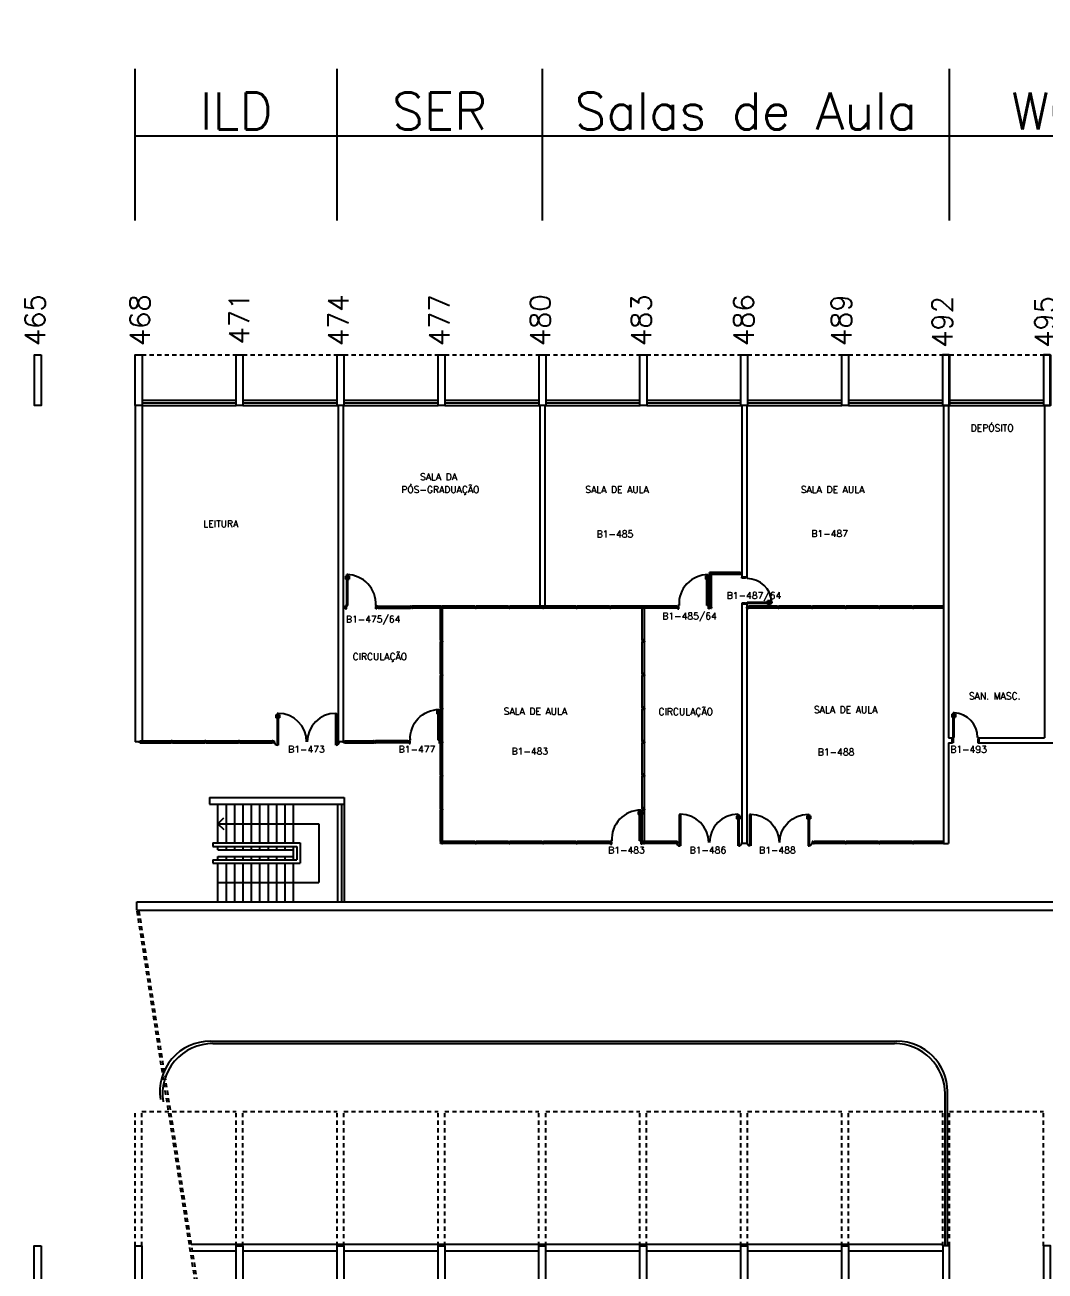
# Model space of a CAD drawing. Header units: millimetres. Extents: x 2308 to 2568, y 1142 to 1238.
# Drawn here: x 2321.15 to 2351.47, y 1201.27 to 1238.32 of the extents above; entities that cross this region are included whole.
import ezdxf

# ---------------------------------------------------------------- set-up
doc = ezdxf.new("R2010")
doc.units = ezdxf.units.MM
doc.linetypes.add('HIDDEN2', pattern=[0.1875, 0.125, -0.0625])
for name, color, linetype in [('1', 1, 'Continuous'), ('ALV', 2, 'Continuous'), ('DIV', 2, 'Continuous'), ('ESC', 1, 'Continuous'), ('ESQ', 1, 'Continuous'), ('ESTR', 3, 'Continuous'), ('NOPILAR1', 2, 'Continuous'), ('PISO', 1, 'Continuous'), ('PORTA', 2, 'Continuous'), ('PROJ', 1, 'HIDDEN2'), ('TEXTO', 2, 'Continuous'), ('TEXTO-ENDEREÇO', 2, 'Continuous'), ('USO1', 2, 'Continuous')]:
    doc.layers.add(name, color=color, linetype=linetype)
doc.styles.add('1', font='romans.shx')
doc.styles.add('NOPILAR', font='simplex.shx', dxfattribs={"height": 0.6})
doc.styles.add('UNB-100', font='simplex.shx', dxfattribs={"height": 0.2})
doc.styles.add('UNB-100-1', font='simplex.shx', dxfattribs={"height": 0.2})
doc.dimstyles.new('1-600', dxfattribs={"dimtxt": 1.1, "dimasz": 2.5, "dimexe": 2, "dimexo": 4, "dimgap": 0.2, "dimtad": 1, "dimdec": 0, "dimzin": 4, "dimdsep": 46, "dimlunit": 6, "dimtxsty": '1', "dimblk1": 'NONE', "dimblk2": 'NONE', "dimsah": 1, "dimcen": 0, "dimclrd": 2, "dimclre": 2, "dimclrt": 2, "dimadec": 0, "dimazin": 0, "dimtfac": 1, "dimtdec": 0, "dimtmove": 2, "dimatfit": 3, "dimldrblk": 'NONE', "dimfxl": 1, "dimtolj": 1, "dimtzin": 0, "dimarcsym": 0})

# ---------------------------------------------------------------- blocks, each defined once
blk = doc.blocks.new('PILAR-SLN')
for points in [[(0.2, 0), (0.2, -1.5), (0, -1.5), (0, 0)], [(0.197, -26.487), (0.197, -27.987), (-0.003, -27.987), (-0.003, -26.487)], [(0.197, -42.97), (0.197, -44.47), (-0.003, -44.47), (-0.003, -42.97)], [(0.197, -72.501), (0.197, -74.001), (-0.003, -74.001), (-0.003, -72.501)]]:
    blk.add_lwpolyline(points, close=True)
blk = doc.blocks.new('DIVMT-SLN')
for p, q in [((-0.03, 0.03), (-0.03, 0.006)), ((-0.008, 0.03), (-0.03, 0.03)), ((-0.0185, 0.006), (-0.03, 0.006)), ((-0.0185, -0.006), (-0.0185, 0.006)), ((-0.008, 0.03), (-0.008, 0.02)), ((-0.008, 0.02), (0.008, 0.02)), ((-0.0051, 0), (0.0051, 0)), ((0.0051, 0), (-0.0051, 0)), ((-0.0051, 0), (0.0051, 0)), ((0, -0.0051), (0, 0.0051)), ((0, 0.0051), (0, -0.0051)), ((0.008, 0.03), (0.008, 0.02)), ((0.008, 0.03), (0.03, 0.03)), ((0.0205, 0.006), (0.03, 0.006)), ((0.0205, -0.006), (0.0205, 0.006)), ((0.0205, 0.006), (0.0205, -0.006)), ((0.0205, 0.006), (0.03, 0.006)), ((0.97, 0.03), (0.03, 0.03)), ((0.03, 0.006), (0.03, 0.03)), ((0.03, -0.03), (0.03, 0.03)), ((0.03, -0.005), (0.03, 0.005)), ((0.97, -0.03), (0.97, 0.03)), ((0.97, 0.03), (0.97, 0.009)), ((0.97, 0.009), (0.97, 0.027)), ((0.9795, 0.006), (0.97, 0.006)), ((0.97, -0.005), (0.97, 0.005)), ((0.9795, 0.006), (0.9795, -0.006)), ((1.0051, 0), (0.9949, 0)), ((1, 0.0051), (1, -0.0051)), ((-0.0185, -0.006), (-0.03, -0.006)), ((-0.03, -0.03), (-0.03, -0.006)), ((-0.008, -0.03), (-0.03, -0.03)), ((-0.008, -0.03), (-0.008, -0.02)), ((-0.008, -0.02), (0.008, -0.02)), ((0.008, -0.03), (0.008, -0.02)), ((0.008, -0.03), (0.03, -0.03)), ((0.0205, -0.006), (0.03, -0.006)), ((0.0205, -0.006), (0.03, -0.006)), ((0.03, -0.006), (0.03, -0.03)), ((0.97, -0.03), (0.03, -0.03)), ((0.9795, -0.006), (0.97, -0.006)), ((0.97, -0.009), (0.97, -0.027))]:
    blk.add_line(p, q)
blk = doc.blocks.new('PDV2D-SLN')
at = {"layer": 'DIV'}
for p, q in [((0.03, 0.05), (0.06, 0.05)), ((0.03, 0.035), (0.03, 0.05)), ((0.03, -0.035), (0.03, 0.035)), ((0.06, 0.05), (0.06, -0.02)), ((0.941, 0.05), (0.941, -0.02)), ((0.971, 0.05), (0.941, 0.05)), ((0.971, 0.035), (0.971, 0.05)), ((0.971, -0.035), (0.971, 0.035)), ((0.03, -0.05), (0.03, -0.035)), ((0.05, -0.05), (0.03, -0.05)), ((0.05, -0.02), (0.06, -0.02)), ((0.05, -0.02), (0.05, -0.05)), ((0.079, -0.05), (0.109, -0.05)), ((0.079, -0.05), (0.079, -0.965)), ((0.109, -0.05), (0.109, -0.965)), ((0.951, -0.02), (0.941, -0.02)), ((0.951, -0.02), (0.951, -0.05)), ((0.951, -0.05), (0.971, -0.05)), ((0.971, -0.05), (0.971, -0.035)), ((0.109, -0.965), (0.079, -0.965))]:
    blk.add_line(p, q, dxfattribs=at)
at = {"layer": 'DIV', "color": 1}
for p, q in [((0.036, -0.925), (0.036, -0.835)), ((0.046, -0.835), (0.036, -0.835)), ((0.036, -0.925), (0.076, -0.925)), ((0.046, -0.915), (0.046, -0.835)), ((0.046, -0.915), (0.076, -0.915)), ((0.141, -0.915), (0.111, -0.915)), ((0.151, -0.925), (0.111, -0.925)), ((0.141, -0.915), (0.141, -0.835)), ((0.141, -0.835), (0.151, -0.835)), ((0.151, -0.925), (0.151, -0.835))]:
    blk.add_line(p, q, dxfattribs=at)
blk.add_arc((0.076, -0.1), 0.864, 270.1564, 3.345, dxfattribs=at)
blk = doc.blocks.new('PDVDP-SLN')
for p, q in [((0.112, 0.84), (0.112, -0.1)), ((0.147, 0.84), (0.112, 0.84)), ((0.147, 0.84), (0.147, -0.1)), ((1.853, 0.84), (1.888, 0.84)), ((1.853, 0.84), (1.853, -0.1)), ((1.888, 0.84), (1.888, -0.1)), ((0.009, 0), (-0.009, 0)), ((0, -0.012), (0, 0.01)), ((0.147, -0.1), (0.112, -0.1))]:
    blk.add_line(p, q)
for centre, radius, start, end in [((0.148, -0.002), 0.843, 0, 90), ((1.853, -0.002), 0.843, 90, 180), ((0.131, 0), 0.101, 180, 270), ((1.87, 0), 0.101, 270, 0)]:
    blk.add_arc(centre, radius, start, end)
blk = doc.blocks.new('MTT-SLN')
for p, q in [((-0.008, 0.03), (-0.03, 0.03)), ((-0.03, 0.03), (-0.03, 0.006)), ((-0.0185, 0.006), (-0.03, 0.006)), ((-0.0185, -0.006), (-0.0185, 0.006)), ((-0.008, 0.03), (-0.008, 0.02)), ((-0.008, 0.02), (0.008, 0.02)), ((-0.0051, 0), (0.0051, 0)), ((0, -0.0051), (0, 0.0051)), ((0.008, 0.03), (0.03, 0.03)), ((0.008, 0.03), (0.008, 0.02)), ((0.0205, -0.006), (0.0205, 0.006)), ((0.0205, 0.006), (0.03, 0.006)), ((0.03, 0.006), (0.03, 0.03)), ((-0.03, -0.03), (-0.03, -0.006)), ((-0.0185, -0.006), (-0.03, -0.006)), ((-0.008, -0.03), (-0.03, -0.03)), ((-0.008, -0.02), (0.008, -0.02)), ((-0.008, -0.03), (-0.008, -0.02)), ((0.008, -0.03), (0.008, -0.02)), ((0.008, -0.03), (0.03, -0.03)), ((0.0205, -0.006), (0.03, -0.006)), ((0.03, -0.006), (0.03, -0.03))]:
    blk.add_line(p, q)
blk = doc.blocks.new('PDV2E-SLN')
at = {"layer": 'DIV', "color": 1}
for p, q in [((0.023, 0.925), (0.063, 0.925)), ((0.023, 0.925), (0.023, 0.835)), ((0.033, 0.835), (0.023, 0.835)), ((0.033, 0.915), (0.063, 0.915)), ((0.033, 0.915), (0.033, 0.835)), ((0.138, 0.925), (0.097, 0.925)), ((0.128, 0.915), (0.097, 0.915)), ((0.128, 0.915), (0.128, 0.835)), ((0.128, 0.835), (0.137, 0.835)), ((0.138, 0.925), (0.138, 0.835))]:
    blk.add_line(p, q, dxfattribs=at)
at = {"layer": 'DIV'}
for p, q in [((0.065, 0.05), (0.065, 0.965)), ((0.095, 0.965), (0.065, 0.965)), ((0.095, 0.05), (0.095, 0.965)), ((0.049, 0.05), (0.029, 0.05)), ((0.029, 0.05), (0.029, 0.035)), ((0.029, 0.035), (0.029, -0.035)), ((0.049, 0.02), (0.049, 0.05)), ((0.049, 0.02), (0.059, 0.02)), ((0.059, -0.05), (0.059, 0.02)), ((0.065, 0.05), (0.095, 0.05)), ((0.928, -0.05), (0.928, 0.02)), ((0.938, 0.02), (0.928, 0.02)), ((0.938, 0.05), (0.958, 0.05)), ((0.938, 0.02), (0.938, 0.05)), ((0.958, 0.05), (0.958, 0.035)), ((0.958, 0.035), (0.958, -0.035)), ((0.029, -0.035), (0.029, -0.05)), ((0.029, -0.05), (0.059, -0.05)), ((0.958, -0.05), (0.928, -0.05)), ((0.958, -0.035), (0.958, -0.05))]:
    blk.add_line(p, q, dxfattribs=at)
at = {"layer": 'DIV', "color": 1}
blk.add_arc((0.063, 0.1), 0.864, 356.655, 89.8436, dxfattribs=at)
blk = doc.blocks.new('PD80-SLN')
at = {"color": 1}
for p, q in [((-0.777, 0.01), (-0.777, -0.03)), ((-0.777, 0.01), (-0.687, 0.01)), ((-0.687, 0), (-0.687, 0.01)), ((-0.777, -0.105), (-0.777, -0.065)), ((-0.777, -0.105), (-0.687, -0.105)), ((-0.767, 0), (-0.767, -0.03)), ((-0.767, 0), (-0.687, 0)), ((-0.767, -0.095), (-0.767, -0.065)), ((-0.767, -0.095), (-0.687, -0.095)), ((-0.687, -0.095), (-0.687, -0.105))]:
    blk.add_line(p, q, dxfattribs=at)
at = {"color": 2}
for p, q in [((-0.075, 0), (0.075, 0)), ((-0.075, 0), (-0.075, -0.02)), ((0.075, -0.03), (0.075, 0)), ((-0.817, -0.065), (-0.817, -0.03)), ((-0.085, -0.03), (-0.817, -0.03)), ((-0.085, -0.065), (-0.817, -0.065)), ((-0.085, -0.03), (-0.085, -0.065)), ((-0.075, -0.02), (-0.04, -0.02)), ((-0.04, -0.03), (-0.04, -0.02)), ((-0.04, -0.03), (0.075, -0.03)), ((-0.075, -0.781), (-0.04, -0.781)), ((-0.075, -0.801), (-0.075, -0.781)), ((-0.075, -0.801), (0.075, -0.801)), ((-0.075, -0.802), (0.075, -0.802)), ((-0.04, -0.771), (0.075, -0.771)), ((-0.04, -0.771), (-0.04, -0.781)), ((0.075, -0.771), (0.075, -0.801))]:
    blk.add_line(p, q, dxfattribs=at)
at = {"color": 1}
blk.add_arc((-0.085, -0.03), 0.731, 182.6571, 270, dxfattribs=at)
blk = doc.blocks.new('MTINI-SLN')
for p, q in [((-0.03, 0.008), (-0.03, 0.03)), ((0.03, 0.03), (-0.03, 0.03)), ((-0.03, 0.008), (-0.02, 0.008)), ((-0.009, 0.03), (-0.027, 0.03)), ((-0.02, 0.008), (-0.02, 0)), ((-0.001, 0), (-0.02, 0)), ((-0.006, 0.02), (-0.006, 0.03)), ((-0.006, 0.023), (-0.006, 0.027)), ((-0.006, 0.02), (0.006, 0.02)), ((0.005, 0.03), (-0.005, 0.03)), ((0.005, 0), (-0.005, 0)), ((0.004, 0.02), (-0.004, 0.02)), ((0.02, 0), (-0.001, 0)), ((0, -0.005), (0, 0.005)), ((0.006, 0.02), (0.006, 0.03)), ((0.006, 0.023), (0.006, 0.027)), ((0.009, 0.03), (0.027, 0.03)), ((0.03, 0.008), (0.02, 0.008)), ((0.02, 0), (0.02, 0.008)), ((0.03, 0.008), (0.03, 0.03))]:
    blk.add_line(p, q)
blk = doc.blocks.new('PE80-SLN')
at = {"color": 2}
for p, q in [((0.075, 0), (-0.075, 0)), ((-0.075, -0.03), (-0.075, 0)), ((0.075, 0), (0.075, -0.02)), ((0.04, -0.03), (-0.075, -0.03)), ((0.075, -0.02), (0.04, -0.02)), ((0.04, -0.03), (0.04, -0.02)), ((0.085, -0.03), (0.817, -0.03)), ((0.085, -0.03), (0.085, -0.065)), ((0.085, -0.065), (0.817, -0.065)), ((0.817, -0.065), (0.817, -0.03)), ((0.04, -0.771), (-0.075, -0.771)), ((-0.075, -0.771), (-0.075, -0.801)), ((0.075, -0.801), (-0.075, -0.801)), ((0.075, -0.802), (-0.075, -0.802)), ((0.04, -0.771), (0.04, -0.781)), ((0.075, -0.781), (0.04, -0.781)), ((0.075, -0.801), (0.075, -0.781))]:
    blk.add_line(p, q, dxfattribs=at)
at = {"color": 1}
for p, q in [((0.777, 0.01), (0.687, 0.01)), ((0.687, 0), (0.687, 0.01)), ((0.777, 0.01), (0.777, -0.03)), ((0.767, 0), (0.687, 0)), ((0.767, -0.095), (0.687, -0.095)), ((0.687, -0.095), (0.687, -0.105)), ((0.777, -0.105), (0.687, -0.105)), ((0.767, 0), (0.767, -0.03)), ((0.767, -0.095), (0.767, -0.065)), ((0.777, -0.105), (0.777, -0.065))]:
    blk.add_line(p, q, dxfattribs=at)
blk.add_arc((0.085, -0.03), 0.731, 270, 357.3429, dxfattribs=at)
blk = doc.blocks.new('*D84')
at = {"layer": 'USO1', "color": 2, "lineweight": -2, "transparency": 16777216}
for p, q in [((2324.431, 1232.506), (2324.431, 1237.006)), ((2330.431, 1232.506), (2330.431, 1237.006)), ((2330.431, 1235.006), (2324.431, 1235.006))]:
    blk.add_line(p, q, dxfattribs=at)
at = {"layer": 'USO1', "color": 2, "transparency": 16777216, "insert": (2327.431, 1235.756), "char_height": 1.1, "attachment_point": 5, "style": '1'}
blk.add_mtext('\\A1;ILD', dxfattribs=at)
blk = doc.blocks.new('_NONE')
at = {"color": 0, "linetype": 'ByBlock'}
blk.add_circle((0, 0), 0.25, dxfattribs=at)
blk = doc.blocks.new('*D85')
at = {"layer": 'USO1', "color": 2, "lineweight": -2, "transparency": 16777216}
for p, q in [((2336.531, 1232.506), (2336.531, 1237.006)), ((2348.631, 1232.506), (2348.631, 1237.006)), ((2348.631, 1235.006), (2336.531, 1235.006))]:
    blk.add_line(p, q, dxfattribs=at)
at = {"layer": 'USO1', "color": 2, "transparency": 16777216, "insert": (2342.581, 1235.756), "char_height": 1.1, "attachment_point": 5, "rotation": 360, "style": '1'}
blk.add_mtext('\\A1;Salas de Aula', dxfattribs=at)
blk = doc.blocks.new('*D76')
at = {"layer": 'USO1', "color": 2, "lineweight": -2, "transparency": 16777216}
for p, q in [((2348.631, 1232.506), (2348.631, 1237.006)), ((2354.426, 1232.506), (2354.426, 1237.006)), ((2354.426, 1235.006), (2348.631, 1235.006))]:
    blk.add_line(p, q, dxfattribs=at)
at = {"layer": 'USO1', "color": 2, "transparency": 16777216, "insert": (2351.529, 1235.756), "char_height": 1.1, "attachment_point": 5, "style": '1'}
blk.add_mtext('\\A1;WC', dxfattribs=at)
blk = doc.blocks.new('*D74')
at = {"layer": 'USO1', "color": 2, "lineweight": -2, "transparency": 16777216}
for p, q in [((2330.431, 1232.506), (2330.431, 1237.006)), ((2336.531, 1232.506), (2336.531, 1237.006)), ((2336.531, 1235.006), (2330.431, 1235.006))]:
    blk.add_line(p, q, dxfattribs=at)
at = {"layer": 'USO1', "color": 2, "transparency": 16777216, "insert": (2333.481, 1235.756), "char_height": 1.1, "attachment_point": 5, "rotation": 0, "style": '1'}
blk.add_mtext('\\A1;SER', dxfattribs=at)

msp = doc.modelspace()

# ---------------------------------------------------------------- linework, layer by layer
at = {"layer": 'ALV'}
for p, q in [((2324.431, 1227.006), (2324.431, 1217.006)), ((2324.631, 1227.006), (2324.631, 1217.006)), ((2330.456, 1227.006), (2330.456, 1217.005)), ((2330.606, 1227.006), (2330.606, 1217.005)), ((2336.456, 1227.006), (2336.456, 1221.044)), ((2336.606, 1227.006), (2336.606, 1221.044)), ((2342.456, 1227.006), (2342.456, 1221.896)), ((2342.606, 1227.006), (2342.606, 1221.896)), ((2348.456, 1227.006), (2348.456, 1213.978)), ((2348.456, 1227.006), (2348.456, 1213.978)), ((2348.456, 1227.006), (2348.456, 1213.978)), ((2348.606, 1227.006), (2348.606, 1217.126)), ((2348.606, 1227.006), (2348.606, 1217.126)), ((2351.456, 1227.006), (2351.456, 1217.126)), ((2342.606, 1221.896), (2342.456, 1221.896)), ((2336.456, 1221.044), (2336.606, 1221.044)), ((2342.456, 1221.094), (2342.456, 1213.977)), ((2342.606, 1221.094), (2342.456, 1221.094)), ((2342.606, 1221.094), (2342.606, 1213.977)), ((2324.631, 1217.006), (2324.427, 1217.006)), ((2348.606, 1217.126), (2348.706, 1217.126)), ((2348.606, 1216.976), (2348.606, 1213.978)), ((2348.606, 1216.976), (2348.706, 1216.976)), ((2348.606, 1216.976), (2348.606, 1213.978)), ((2348.706, 1216.976), (2348.706, 1217.126)), ((2349.508, 1217.126), (2351.456, 1217.126)), ((2349.508, 1216.976), (2349.508, 1217.126)), ((2349.508, 1216.976), (2353.555, 1216.976)), ((2326.638, 1215.346), (2326.638, 1215.146)), ((2326.638, 1215.346), (2330.639, 1215.346)), ((2326.638, 1215.146), (2330.639, 1215.146)), ((2330.439, 1215.146), (2330.439, 1212.245)), ((2330.559, 1215.146), (2330.559, 1212.245)), ((2330.639, 1215.346), (2330.639, 1212.245)), ((2342.606, 1213.977), (2342.456, 1213.977)), ((2348.456, 1213.978), (2348.606, 1213.978)), ((2348.456, 1213.978), (2348.606, 1213.978)), ((2348.456, 1213.978), (2348.606, 1213.978)), ((2324.472, 1212.245), (2546.431, 1212.245)), ((2324.472, 1211.995), (2324.472, 1212.245)), ((2327.636, 1212.245), (2330.509, 1212.245)), ((2324.472, 1211.995), (2546.481, 1211.995)), ((2324.476, 1211.969), (2324.537, 1211.969))]:
    msp.add_line(p, q, dxfattribs=at)
at = {"layer": 'DIV'}
for p, q in [((2341.523, 1222.038), (2341.501, 1222.038)), ((2341.501, 1222.038), (2341.501, 1222.014)), ((2341.513, 1222.014), (2341.501, 1222.014)), ((2341.513, 1222.002), (2341.501, 1222.002)), ((2341.501, 1221.978), (2341.501, 1222.002)), ((2341.523, 1221.978), (2341.501, 1221.978)), ((2341.513, 1222.002), (2341.513, 1222.014)), ((2341.523, 1222.038), (2341.523, 1222.028)), ((2341.523, 1222.028), (2341.539, 1222.028)), ((2341.523, 1221.988), (2341.539, 1221.988)), ((2341.523, 1221.978), (2341.523, 1221.988)), ((2341.526, 1222.008), (2341.536, 1222.008)), ((2341.536, 1222.008), (2341.526, 1222.008)), ((2341.526, 1222.008), (2341.536, 1222.008)), ((2341.531, 1222.013), (2341.531, 1222.002)), ((2341.531, 1222.002), (2341.531, 1222.013)), ((2341.539, 1222.038), (2341.561, 1222.038)), ((2341.539, 1222.038), (2341.539, 1222.028)), ((2341.539, 1221.978), (2341.539, 1221.988)), ((2341.539, 1221.978), (2341.561, 1221.978)), ((2341.552, 1222.014), (2341.561, 1222.014)), ((2341.552, 1222.014), (2341.552, 1222.002)), ((2341.552, 1222.002), (2341.552, 1222.014)), ((2341.552, 1222.014), (2341.561, 1222.014)), ((2341.552, 1222.002), (2341.561, 1222.002)), ((2341.552, 1222.002), (2341.561, 1222.002)), ((2341.561, 1221.978), (2341.561, 1222.038)), ((2341.561, 1222.014), (2341.561, 1222.038)), ((2342.4, 1222.038), (2341.561, 1222.038)), ((2341.561, 1222.003), (2341.561, 1222.013)), ((2341.561, 1222.002), (2341.561, 1221.978)), ((2342.4, 1221.978), (2341.561, 1221.978)), ((2342.4, 1222.038), (2342.4, 1222.017)), ((2342.4, 1221.978), (2342.4, 1222.038)), ((2342.4, 1222.017), (2342.4, 1222.035)), ((2342.409, 1222.014), (2342.4, 1222.014)), ((2342.4, 1222.003), (2342.4, 1222.013)), ((2342.409, 1222.002), (2342.4, 1222.002)), ((2342.4, 1221.999), (2342.4, 1221.981)), ((2342.409, 1222.014), (2342.409, 1222.002)), ((2342.435, 1222.008), (2342.424, 1222.008)), ((2342.43, 1222.013), (2342.43, 1222.002)), ((2333.501, 1221.038), (2332.66, 1221.038)), ((2333.501, 1221.038), (2333.501, 1221.017)), ((2333.501, 1220.978), (2333.501, 1221.038)), ((2333.501, 1221.017), (2333.501, 1221.035)), ((2333.511, 1221.014), (2333.501, 1221.014)), ((2333.501, 1221.003), (2333.501, 1221.013)), ((2333.511, 1221.002), (2333.501, 1221.002)), ((2333.501, 1220.999), (2333.501, 1220.981)), ((2333.511, 1221.014), (2333.511, 1221.002)), ((2333.536, 1221.008), (2333.526, 1221.008)), ((2333.531, 1221.013), (2333.531, 1221.002)), ((2342.627, 1221.038), (2342.605, 1221.038)), ((2342.605, 1221.038), (2342.605, 1221.014)), ((2342.616, 1221.014), (2342.605, 1221.014)), ((2342.605, 1220.978), (2342.605, 1221.002)), ((2342.616, 1221.002), (2342.605, 1221.002)), ((2342.616, 1221.002), (2342.616, 1221.014)), ((2342.627, 1221.038), (2342.627, 1221.028)), ((2342.627, 1221.028), (2342.643, 1221.028)), ((2342.63, 1221.008), (2342.64, 1221.008)), ((2342.64, 1221.008), (2342.63, 1221.008)), ((2342.63, 1221.008), (2342.64, 1221.008)), ((2342.635, 1221.013), (2342.635, 1221.002)), ((2342.635, 1221.002), (2342.635, 1221.013)), ((2342.643, 1221.038), (2342.665, 1221.038)), ((2342.643, 1221.038), (2342.643, 1221.028)), ((2342.655, 1221.014), (2342.665, 1221.014)), ((2342.655, 1221.014), (2342.655, 1221.002)), ((2342.655, 1221.002), (2342.655, 1221.014)), ((2342.655, 1221.014), (2342.665, 1221.014)), ((2342.655, 1221.002), (2342.665, 1221.002)), ((2342.655, 1221.002), (2342.665, 1221.002)), ((2342.665, 1220.978), (2342.665, 1221.038)), ((2342.665, 1221.014), (2342.665, 1221.038)), ((2343.501, 1221.038), (2342.665, 1221.038)), ((2342.665, 1221.003), (2342.665, 1221.013)), ((2342.665, 1221.002), (2342.665, 1220.978)), ((2343.501, 1221.038), (2343.501, 1221.017)), ((2343.501, 1220.978), (2343.501, 1221.038)), ((2343.501, 1221.017), (2343.501, 1221.035)), ((2343.511, 1221.014), (2343.501, 1221.014)), ((2343.501, 1221.003), (2343.501, 1221.013)), ((2343.511, 1221.002), (2343.501, 1221.002)), ((2343.501, 1220.999), (2343.501, 1220.981)), ((2343.511, 1221.014), (2343.511, 1221.002)), ((2343.536, 1221.008), (2343.526, 1221.008)), ((2343.531, 1221.013), (2343.531, 1221.002)), ((2347.523, 1221.038), (2347.501, 1221.038)), ((2347.501, 1221.038), (2347.501, 1221.014)), ((2347.513, 1221.014), (2347.501, 1221.014)), ((2347.501, 1220.978), (2347.501, 1221.002)), ((2347.513, 1221.002), (2347.501, 1221.002)), ((2347.513, 1221.002), (2347.513, 1221.014)), ((2347.523, 1221.038), (2347.523, 1221.028)), ((2347.523, 1221.028), (2347.539, 1221.028)), ((2347.526, 1221.008), (2347.536, 1221.008)), ((2347.536, 1221.008), (2347.526, 1221.008)), ((2347.526, 1221.008), (2347.536, 1221.008)), ((2347.531, 1221.013), (2347.531, 1221.002)), ((2347.531, 1221.002), (2347.531, 1221.013)), ((2347.539, 1221.038), (2347.561, 1221.038)), ((2347.539, 1221.038), (2347.539, 1221.028)), ((2347.552, 1221.014), (2347.561, 1221.014)), ((2347.552, 1221.014), (2347.552, 1221.002)), ((2347.552, 1221.002), (2347.552, 1221.014)), ((2347.552, 1221.014), (2347.561, 1221.014)), ((2347.552, 1221.002), (2347.561, 1221.002)), ((2347.552, 1221.002), (2347.561, 1221.002)), ((2347.561, 1220.978), (2347.561, 1221.038)), ((2347.561, 1221.014), (2347.561, 1221.038)), ((2348.427, 1221.038), (2347.561, 1221.038)), ((2347.561, 1221.003), (2347.561, 1221.013)), ((2347.561, 1221.002), (2347.561, 1220.978)), ((2348.427, 1221.038), (2348.427, 1221.017)), ((2348.427, 1220.978), (2348.427, 1221.038)), ((2348.427, 1221.017), (2348.427, 1221.035)), ((2348.437, 1221.014), (2348.427, 1221.014)), ((2348.427, 1221.003), (2348.427, 1221.013)), ((2348.437, 1221.002), (2348.427, 1221.002)), ((2348.427, 1220.999), (2348.427, 1220.981)), ((2348.437, 1221.014), (2348.437, 1221.002)), ((2348.462, 1221.008), (2348.452, 1221.008)), ((2348.457, 1221.013), (2348.457, 1221.002)), ((2333.501, 1220.978), (2332.66, 1220.978)), ((2342.627, 1220.978), (2342.605, 1220.978)), ((2342.627, 1220.988), (2342.643, 1220.988)), ((2342.627, 1220.978), (2342.627, 1220.988)), ((2342.643, 1220.978), (2342.643, 1220.988)), ((2342.643, 1220.978), (2342.665, 1220.978)), ((2343.501, 1220.978), (2342.665, 1220.978)), ((2347.523, 1220.978), (2347.501, 1220.978)), ((2347.523, 1220.988), (2347.539, 1220.988)), ((2347.523, 1220.978), (2347.523, 1220.988)), ((2347.539, 1220.978), (2347.539, 1220.988)), ((2347.539, 1220.978), (2347.561, 1220.978)), ((2348.427, 1220.978), (2347.561, 1220.978)), ((2328.604, 1217.808), (2328.604, 1217.718)), ((2328.604, 1217.808), (2328.644, 1217.808)), ((2328.614, 1217.718), (2328.604, 1217.718)), ((2328.614, 1217.798), (2328.614, 1217.718)), ((2328.614, 1217.798), (2328.644, 1217.798)), ((2328.719, 1217.808), (2328.679, 1217.808)), ((2328.709, 1217.798), (2328.679, 1217.798)), ((2328.709, 1217.798), (2328.709, 1217.718)), ((2328.709, 1217.718), (2328.719, 1217.718)), ((2328.719, 1217.808), (2328.719, 1217.718)), ((2330.606, 1217.005), (2330.456, 1217.005)), ((2330.68, 1217.033), (2331.521, 1217.033)), ((2330.68, 1216.973), (2331.521, 1216.973)), ((2342.299, 1214.808), (2342.299, 1214.718)), ((2342.299, 1214.808), (2342.339, 1214.808)), ((2342.309, 1214.718), (2342.299, 1214.718)), ((2342.309, 1214.798), (2342.309, 1214.718)), ((2342.309, 1214.798), (2342.339, 1214.798)), ((2342.414, 1214.808), (2342.374, 1214.808)), ((2342.404, 1214.798), (2342.374, 1214.798)), ((2342.404, 1214.798), (2342.404, 1214.718)), ((2342.404, 1214.718), (2342.414, 1214.718)), ((2342.414, 1214.808), (2342.414, 1214.718)), ((2344.389, 1214.808), (2344.429, 1214.808)), ((2344.389, 1214.808), (2344.389, 1214.718)), ((2344.399, 1214.718), (2344.389, 1214.718)), ((2344.399, 1214.798), (2344.429, 1214.798)), ((2344.399, 1214.798), (2344.399, 1214.718)), ((2344.504, 1214.808), (2344.464, 1214.808)), ((2344.494, 1214.798), (2344.464, 1214.798)), ((2344.494, 1214.798), (2344.494, 1214.718)), ((2344.494, 1214.718), (2344.504, 1214.718)), ((2344.504, 1214.808), (2344.504, 1214.718)), ((2338.523, 1214.038), (2338.501, 1214.038)), ((2338.501, 1214.038), (2338.501, 1214.014)), ((2338.513, 1214.014), (2338.501, 1214.014)), ((2338.501, 1213.978), (2338.501, 1214.002)), ((2338.513, 1214.002), (2338.501, 1214.002)), ((2338.523, 1213.978), (2338.501, 1213.978)), ((2338.513, 1214.002), (2338.513, 1214.014)), ((2338.523, 1214.038), (2338.523, 1214.028)), ((2338.523, 1214.028), (2338.539, 1214.028)), ((2338.523, 1213.988), (2338.539, 1213.988)), ((2338.523, 1213.978), (2338.523, 1213.988)), ((2338.526, 1214.008), (2338.536, 1214.008)), ((2338.536, 1214.008), (2338.526, 1214.008)), ((2338.526, 1214.008), (2338.536, 1214.008)), ((2338.531, 1214.013), (2338.531, 1214.002)), ((2338.531, 1214.002), (2338.531, 1214.013)), ((2338.539, 1214.038), (2338.561, 1214.038)), ((2338.539, 1214.038), (2338.539, 1214.028)), ((2338.539, 1213.978), (2338.539, 1213.988)), ((2338.539, 1213.978), (2338.561, 1213.978)), ((2338.552, 1214.014), (2338.561, 1214.014)), ((2338.552, 1214.014), (2338.552, 1214.002)), ((2338.552, 1214.002), (2338.552, 1214.014)), ((2338.552, 1214.014), (2338.561, 1214.014)), ((2338.552, 1214.002), (2338.561, 1214.002)), ((2338.552, 1214.002), (2338.561, 1214.002)), ((2338.561, 1213.978), (2338.561, 1214.038)), ((2338.561, 1214.014), (2338.561, 1214.038)), ((2338.561, 1214.003), (2338.561, 1214.013)), ((2338.561, 1214.002), (2338.561, 1213.978)), ((2344.569, 1214.038), (2344.547, 1214.038)), ((2344.547, 1214.038), (2344.547, 1214.014)), ((2344.558, 1214.014), (2344.547, 1214.014)), ((2344.547, 1213.978), (2344.547, 1214.002)), ((2344.558, 1214.002), (2344.547, 1214.002)), ((2344.569, 1213.978), (2344.547, 1213.978)), ((2344.558, 1214.002), (2344.558, 1214.014)), ((2344.569, 1214.038), (2344.569, 1214.028)), ((2344.569, 1214.028), (2344.585, 1214.028)), ((2344.569, 1213.988), (2344.585, 1213.988)), ((2344.569, 1213.978), (2344.569, 1213.988)), ((2344.572, 1214.008), (2344.582, 1214.008)), ((2344.582, 1214.008), (2344.572, 1214.008)), ((2344.572, 1214.008), (2344.582, 1214.008)), ((2344.577, 1214.013), (2344.577, 1214.002)), ((2344.577, 1214.002), (2344.577, 1214.013)), ((2344.585, 1214.038), (2344.607, 1214.038)), ((2344.585, 1214.038), (2344.585, 1214.028)), ((2344.585, 1213.978), (2344.585, 1213.988)), ((2344.585, 1213.978), (2344.607, 1213.978)), ((2344.597, 1214.014), (2344.607, 1214.014)), ((2344.597, 1214.014), (2344.597, 1214.002)), ((2344.597, 1214.002), (2344.597, 1214.014)), ((2344.597, 1214.014), (2344.607, 1214.014)), ((2344.597, 1214.002), (2344.607, 1214.002)), ((2344.597, 1214.002), (2344.607, 1214.002)), ((2344.607, 1213.978), (2344.607, 1214.038)), ((2344.607, 1214.014), (2344.607, 1214.038)), ((2345.501, 1214.038), (2344.607, 1214.038)), ((2344.607, 1214.003), (2344.607, 1214.013)), ((2344.607, 1214.002), (2344.607, 1213.978)), ((2345.501, 1213.978), (2344.607, 1213.978)), ((2345.501, 1214.038), (2345.501, 1214.017)), ((2345.501, 1213.978), (2345.501, 1214.038)), ((2345.501, 1214.017), (2345.501, 1214.035)), ((2345.511, 1214.014), (2345.501, 1214.014)), ((2345.501, 1214.003), (2345.501, 1214.013)), ((2345.511, 1214.002), (2345.501, 1214.002)), ((2345.501, 1213.999), (2345.501, 1213.981)), ((2345.511, 1214.014), (2345.511, 1214.002)), ((2345.536, 1214.008), (2345.526, 1214.008)), ((2345.531, 1214.013), (2345.531, 1214.002)), ((2347.523, 1214.038), (2347.501, 1214.038)), ((2347.501, 1214.038), (2347.501, 1214.014)), ((2347.513, 1214.014), (2347.501, 1214.014)), ((2347.501, 1213.978), (2347.501, 1214.002)), ((2347.513, 1214.002), (2347.501, 1214.002)), ((2347.523, 1213.978), (2347.501, 1213.978)), ((2347.513, 1214.002), (2347.513, 1214.014)), ((2347.523, 1214.038), (2347.523, 1214.028)), ((2347.523, 1214.028), (2347.539, 1214.028)), ((2347.523, 1213.988), (2347.539, 1213.988)), ((2347.523, 1213.978), (2347.523, 1213.988)), ((2347.526, 1214.008), (2347.536, 1214.008)), ((2347.536, 1214.008), (2347.526, 1214.008)), ((2347.526, 1214.008), (2347.536, 1214.008)), ((2347.531, 1214.013), (2347.531, 1214.002)), ((2347.531, 1214.002), (2347.531, 1214.013)), ((2347.539, 1214.038), (2347.561, 1214.038)), ((2347.539, 1214.038), (2347.539, 1214.028)), ((2347.539, 1213.978), (2347.539, 1213.988)), ((2347.539, 1213.978), (2347.561, 1213.978)), ((2347.552, 1214.014), (2347.561, 1214.014)), ((2347.552, 1214.014), (2347.552, 1214.002)), ((2347.552, 1214.002), (2347.552, 1214.014)), ((2347.552, 1214.014), (2347.561, 1214.014)), ((2347.552, 1214.002), (2347.561, 1214.002)), ((2347.552, 1214.002), (2347.561, 1214.002)), ((2347.561, 1213.978), (2347.561, 1214.038)), ((2347.561, 1214.014), (2347.561, 1214.038)), ((2348.426, 1214.038), (2347.561, 1214.038)), ((2347.561, 1214.003), (2347.561, 1214.013)), ((2347.561, 1214.002), (2347.561, 1213.978)), ((2348.426, 1213.978), (2347.561, 1213.978)), ((2348.426, 1214.038), (2348.426, 1214.017)), ((2348.426, 1213.978), (2348.426, 1214.038)), ((2348.426, 1214.017), (2348.426, 1214.035)), ((2348.435, 1214.014), (2348.426, 1214.014)), ((2348.426, 1214.003), (2348.426, 1214.013)), ((2348.435, 1214.002), (2348.426, 1214.002)), ((2348.426, 1213.999), (2348.426, 1213.981)), ((2348.435, 1214.014), (2348.435, 1214.002)), ((2348.461, 1214.008), (2348.45, 1214.008)), ((2348.456, 1214.013), (2348.456, 1214.002))]:
    msp.add_line(p, q, dxfattribs=at)
at = {"layer": 'ESC'}
for p, q in [((2326.887, 1213.996), (2326.887, 1215.146)), ((2327.137, 1213.996), (2327.137, 1215.146)), ((2327.387, 1213.996), (2327.387, 1215.146)), ((2327.637, 1213.996), (2327.637, 1215.146)), ((2327.887, 1213.996), (2327.887, 1215.146)), ((2328.137, 1213.996), (2328.137, 1215.146)), ((2328.387, 1213.996), (2328.387, 1215.146)), ((2328.637, 1213.996), (2328.637, 1215.146)), ((2328.887, 1213.996), (2328.887, 1215.146)), ((2329.137, 1213.996), (2329.137, 1215.146)), ((2326.887, 1214.57), (2327.063, 1214.747)), ((2326.887, 1214.57), (2329.887, 1214.57)), ((2326.887, 1214.57), (2327.063, 1214.394)), ((2329.887, 1214.57), (2329.887, 1212.819)), ((2326.734, 1213.996), (2326.734, 1213.896)), ((2326.734, 1213.996), (2329.334, 1213.996)), ((2329.334, 1213.996), (2329.334, 1213.393)), ((2326.734, 1213.896), (2329.234, 1213.896)), ((2326.887, 1213.796), (2326.887, 1213.896)), ((2326.887, 1213.796), (2327.379, 1213.796)), ((2326.887, 1213.493), (2326.887, 1213.593)), ((2326.887, 1213.593), (2329.137, 1213.593)), ((2327.137, 1213.796), (2327.137, 1213.896)), ((2327.137, 1213.493), (2327.137, 1213.593)), ((2327.379, 1213.796), (2328.165, 1213.796)), ((2327.387, 1213.796), (2327.387, 1213.896)), ((2327.387, 1213.493), (2327.387, 1213.593)), ((2327.637, 1213.796), (2327.637, 1213.896)), ((2327.637, 1213.493), (2327.637, 1213.593)), ((2327.887, 1213.796), (2327.887, 1213.896)), ((2327.887, 1213.493), (2327.887, 1213.593)), ((2328.1, 1213.796), (2328.377, 1213.796)), ((2328.137, 1213.796), (2328.137, 1213.896)), ((2328.137, 1213.493), (2328.137, 1213.593)), ((2328.377, 1213.796), (2329.137, 1213.796)), ((2328.387, 1213.796), (2328.387, 1213.896)), ((2328.387, 1213.493), (2328.387, 1213.593)), ((2328.637, 1213.796), (2328.637, 1213.896)), ((2328.637, 1213.493), (2328.637, 1213.593)), ((2328.887, 1213.796), (2328.887, 1213.896)), ((2328.887, 1213.493), (2328.887, 1213.593)), ((2329.137, 1213.493), (2329.137, 1213.896)), ((2329.234, 1213.896), (2329.234, 1213.493)), ((2326.734, 1213.493), (2326.734, 1213.393)), ((2326.734, 1213.493), (2329.234, 1213.493)), ((2326.734, 1213.393), (2329.334, 1213.393)), ((2326.887, 1212.245), (2326.887, 1213.393)), ((2327.137, 1212.245), (2327.137, 1213.393)), ((2327.387, 1212.245), (2327.387, 1213.393)), ((2327.637, 1212.245), (2327.637, 1213.393)), ((2327.887, 1212.245), (2327.887, 1213.393)), ((2328.137, 1212.245), (2328.137, 1213.393)), ((2328.387, 1212.245), (2328.387, 1213.393)), ((2328.637, 1212.245), (2328.637, 1213.393)), ((2328.887, 1212.245), (2328.887, 1213.393)), ((2329.137, 1212.245), (2329.137, 1213.393)), ((2326.887, 1212.819), (2329.887, 1212.819))]:
    msp.add_line(p, q, dxfattribs=at)
at = {"layer": 'ESQ'}
for p, q in [((2324.631, 1227.156), (2327.433, 1227.156)), ((2324.631, 1227.081), (2327.433, 1227.081)), ((2324.631, 1227.006), (2327.433, 1227.006)), ((2327.631, 1227.156), (2330.433, 1227.156)), ((2327.631, 1227.081), (2330.433, 1227.081)), ((2327.631, 1227.006), (2330.433, 1227.006)), ((2330.631, 1227.156), (2333.433, 1227.156)), ((2330.631, 1227.081), (2333.433, 1227.081)), ((2330.631, 1227.006), (2333.433, 1227.006)), ((2333.631, 1227.156), (2336.433, 1227.156)), ((2333.631, 1227.081), (2336.433, 1227.081)), ((2333.631, 1227.006), (2336.433, 1227.006)), ((2336.631, 1227.156), (2339.433, 1227.156)), ((2336.631, 1227.081), (2339.433, 1227.081)), ((2336.631, 1227.006), (2339.433, 1227.006)), ((2339.631, 1227.156), (2342.433, 1227.156)), ((2339.631, 1227.081), (2342.433, 1227.081)), ((2339.631, 1227.006), (2342.433, 1227.006)), ((2342.631, 1227.156), (2345.433, 1227.156)), ((2342.631, 1227.081), (2345.433, 1227.081)), ((2342.631, 1227.006), (2345.433, 1227.006)), ((2345.631, 1227.156), (2348.433, 1227.156)), ((2345.631, 1227.081), (2348.433, 1227.081)), ((2345.631, 1227.006), (2348.433, 1227.006)), ((2348.631, 1227.156), (2351.433, 1227.156)), ((2348.631, 1227.081), (2351.433, 1227.081)), ((2348.631, 1227.006), (2351.433, 1227.006))]:
    msp.add_line(p, q, dxfattribs=at)
at = {"layer": 'ESTR'}
for points in [[(2348.631, 1228.506), (2348.631, 1227.006), (2348.431, 1227.006), (2348.431, 1228.506)], [(2351.631, 1228.506), (2351.631, 1227.006), (2351.431, 1227.006), (2351.431, 1228.506)]]:
    msp.add_lwpolyline(points, close=True, dxfattribs=at)
at = {"layer": 'PISO'}
for p, q in [((2326.658, 1208.105), (2347.069, 1208.105)), ((2326.739, 1208.035), (2346.999, 1208.035)), ((2348.569, 1202.054), (2348.569, 1206.605)), ((2348.499, 1202.054), (2348.499, 1206.535)), ((2326.09, 1202.069), (2330.429, 1202.069)), ((2326.121, 1201.869), (2327.429, 1201.869)), ((2327.629, 1201.869), (2330.429, 1201.869)), ((2330.429, 1202.069), (2339.429, 1202.069)), ((2330.629, 1201.869), (2333.429, 1201.869)), ((2333.629, 1201.869), (2336.429, 1201.869)), ((2336.629, 1201.869), (2339.429, 1201.869)), ((2339.429, 1202.069), (2348.429, 1202.069)), ((2339.629, 1201.869), (2342.429, 1201.869)), ((2342.629, 1201.869), (2345.429, 1201.869)), ((2345.629, 1201.869), (2348.429, 1201.869))]:
    msp.add_line(p, q, dxfattribs=at)
for centre, start, end in [((2326.658, 1206.605), 90, 188.8202), ((2326.739, 1206.535), 90, 188.8202), ((2346.999, 1206.535), 0, 90), ((2347.069, 1206.605), 0, 90)]:
    msp.add_arc(centre, 1.5, start, end, dxfattribs=at)
at = {"layer": 'PROJ'}
for p, q in [((2324.631, 1228.506), (2327.431, 1228.506)), ((2327.631, 1228.506), (2330.431, 1228.506)), ((2330.631, 1228.506), (2333.431, 1228.506)), ((2333.631, 1228.506), (2336.431, 1228.506)), ((2336.631, 1228.506), (2339.431, 1228.506)), ((2339.631, 1228.506), (2342.431, 1228.506)), ((2342.631, 1228.506), (2345.431, 1228.506)), ((2345.631, 1228.506), (2348.431, 1228.506)), ((2348.631, 1228.506), (2351.431, 1228.506)), ((2324.476, 1211.969), (2330.395, 1174.241)), ((2324.537, 1211.969), (2330.454, 1174.25)), ((2324.429, 1202.019), (2324.429, 1206.019)), ((2324.629, 1206.019), (2327.429, 1206.019)), ((2324.629, 1202.019), (2324.629, 1206.019)), ((2327.429, 1202.019), (2327.429, 1206.019)), ((2327.629, 1202.019), (2327.629, 1206.019)), ((2327.629, 1206.019), (2330.429, 1206.019)), ((2330.429, 1202.019), (2330.429, 1206.019)), ((2330.629, 1206.019), (2333.429, 1206.019)), ((2330.629, 1202.019), (2330.629, 1206.019)), ((2333.429, 1202.019), (2333.429, 1206.019)), ((2333.629, 1206.019), (2336.429, 1206.019)), ((2333.629, 1202.019), (2333.629, 1206.019)), ((2336.429, 1202.019), (2336.429, 1206.019)), ((2336.629, 1202.019), (2336.629, 1206.019)), ((2336.629, 1206.019), (2339.429, 1206.019)), ((2339.429, 1202.019), (2339.429, 1206.019)), ((2339.629, 1206.019), (2342.429, 1206.019)), ((2339.629, 1202.019), (2339.629, 1206.019)), ((2342.429, 1202.019), (2342.429, 1206.019)), ((2342.629, 1202.019), (2342.629, 1206.019)), ((2342.629, 1206.019), (2345.429, 1206.019)), ((2345.429, 1202.019), (2345.429, 1206.019)), ((2345.629, 1206.019), (2348.429, 1206.019)), ((2345.629, 1202.019), (2345.629, 1206.019)), ((2348.429, 1202.019), (2348.429, 1206.019)), ((2348.629, 1202.019), (2348.629, 1206.019)), ((2348.629, 1206.019), (2351.429, 1206.019)), ((2351.429, 1202.019), (2351.429, 1206.019))]:
    msp.add_line(p, q, dxfattribs=at)

# ---------------------------------------------------------------- block references
at = {"layer": '1'}
msp.add_blockref('PDV2E-SLN', (2330.651, 1221.008), dxfattribs=at)
at = {"layer": '1', "xscale": -1}
msp.add_blockref('PDV2E-SLN', (2333.531, 1217.003), dxfattribs=at)
at = {"layer": 'DIV'}
for name, p, rotation in [('PDV2D-SLN', (2341.531, 1221.008), 180), ('DIVMT-SLN', (2341.531, 1222.008), 270), ('PD80-SLN', (2342.531, 1221.094), 180), ('DIVMT-SLN', (2332.64, 1221.008), 180), ('DIVMT-SLN', (2333.531, 1221.008), 270), ('DIVMT-SLN', (2339.531, 1221.008), 270), ('MTINI-SLN', (2348.456, 1221.008), 90), ('DIVMT-SLN', (2333.531, 1220.008), 270), ('DIVMT-SLN', (2339.531, 1220.008), 270), ('DIVMT-SLN', (2333.531, 1219.008), 270), ('DIVMT-SLN', (2339.531, 1219.008), 270), ('DIVMT-SLN', (2333.531, 1218.008), 270), ('DIVMT-SLN', (2339.531, 1218.008), 270), ('DIVMT-SLN', (2325.531, 1217.008), 180), ('DIVMT-SLN', (2326.531, 1217.008), 180), ('DIVMT-SLN', (2327.531, 1217.008), 180), ('DIVMT-SLN', (2328.531, 1217.008), 180), ('DIVMT-SLN', (2333.531, 1217.008), 270), ('DIVMT-SLN', (2339.531, 1217.008), 270), ('DIVMT-SLN', (2333.531, 1216.008), 270), ('DIVMT-SLN', (2339.531, 1216.008), 270), ('DIVMT-SLN', (2333.531, 1215.008), 270), ('PDV2D-SLN', (2339.531, 1214.008), 180), ('DIVMT-SLN', (2339.531, 1215.008), 270), ('MTINI-SLN', (2348.456, 1214.008), 90)]:
    msp.add_blockref(name, p, dxfattribs=dict(at, rotation=rotation))
for name, p in [('MTT-SLN', (2341.531, 1222.008)), ('MTT-SLN', (2342.43, 1222.008)), ('MTT-SLN', (2330.65, 1221.003)), ('MTT-SLN', (2331.64, 1221.008)), ('DIVMT-SLN', (2333.531, 1221.008)), ('DIVMT-SLN', (2334.531, 1221.008)), ('DIVMT-SLN', (2335.531, 1221.008)), ('DIVMT-SLN', (2336.531, 1221.008)), ('DIVMT-SLN', (2337.531, 1221.008)), ('DIVMT-SLN', (2338.531, 1221.008)), ('DIVMT-SLN', (2339.531, 1221.008)), ('MTT-SLN', (2340.531, 1221.008)), ('MTT-SLN', (2341.531, 1221.008)), ('DIVMT-SLN', (2343.531, 1221.008)), ('DIVMT-SLN', (2344.531, 1221.008)), ('DIVMT-SLN', (2345.531, 1221.008)), ('DIVMT-SLN', (2346.531, 1221.008)), ('PDVDP-SLN', (2328.531, 1217.008)), ('MTT-SLN', (2330.65, 1217.003)), ('PDVDP-SLN', (2340.486, 1214.008)), ('DIVMT-SLN', (2333.531, 1214.008)), ('DIVMT-SLN', (2334.531, 1214.008)), ('DIVMT-SLN', (2335.531, 1214.008)), ('DIVMT-SLN', (2336.531, 1214.008)), ('DIVMT-SLN', (2337.531, 1214.008)), ('DIVMT-SLN', (2339.531, 1214.008)), ('MTT-SLN', (2340.531, 1214.008)), ('DIVMT-SLN', (2345.531, 1214.008)), ('DIVMT-SLN', (2346.531, 1214.008))]:
    msp.add_blockref(name, p, dxfattribs=at)
at = {"layer": 'DIV', "xscale": -1, "rotation": 180}
msp.add_blockref('DIVMT-SLN', (2331.541, 1217.003), dxfattribs=at)
at = {"layer": 'DIV', "xscale": -1}
for name, p in [('MTT-SLN', (2332.541, 1217.003)), ('PDVDP-SLN', (2344.577, 1214.008))]:
    msp.add_blockref(name, p, dxfattribs=at)
at = {"layer": 'ESTR'}
for p in [(2321.431, 1228.506), (2321.431, 1228.506), (2324.431, 1228.506), (2327.431, 1228.506), (2330.431, 1228.506), (2333.431, 1228.506), (2336.431, 1228.506), (2339.431, 1228.506), (2342.431, 1228.506), (2345.431, 1228.506)]:
    msp.add_blockref('PILAR-SLN', p, dxfattribs=at)
at = {"layer": 'ESTR', "xscale": -1}
for p in [(2348.626, 1228.506), (2351.626, 1228.506)]:
    msp.add_blockref('PILAR-SLN', p, dxfattribs=at)
at = {"layer": 'PORTA', "rotation": 90}
msp.add_blockref('PE80-SLN', (2348.706, 1217.051), dxfattribs=at)

# ---------------------------------------------------------------- texts
at = {"layer": 'NOPILAR1', "style": 'NOPILAR'}
for s, p in [('474', (2330.766, 1228.764)), ('474', (2330.766, 1228.764)), ('465', (2321.75, 1228.764)), ('465', (2321.75, 1228.764)), ('468', (2324.866, 1228.764)), ('468', (2324.866, 1228.764)), ('471', (2327.816, 1228.814)), ('471', (2327.816, 1228.814)), ('477', (2333.766, 1228.764)), ('477', (2333.766, 1228.764)), ('480', (2336.766, 1228.764)), ('480', (2336.766, 1228.764)), ('483', (2339.766, 1228.764)), ('483', (2339.766, 1228.764)), ('486', (2342.816, 1228.764)), ('486', (2342.816, 1228.764)), ('489', (2345.716, 1228.764)), ('489', (2345.716, 1228.764)), ('492', (2348.716, 1228.714)), ('492', (2348.716, 1228.714)), ('495', (2351.766, 1228.714)), ('495', (2351.766, 1228.714))]:
    msp.add_text(s, height=0.6, rotation=90, dxfattribs=at).set_placement(p)
at = {"layer": 'TEXTO', "linetype": 'Continuous', "style": 'UNB-100'}
for s, p in [('DEPÓSITO', (2349.26, 1226.233)), ('SALA DA', (2332.895, 1224.783)), ('PÓS-GRADUAÇÃO', (2332.337, 1224.402)), ('SALA DE AULA', (2337.808, 1224.402)), ('SALA DE AULA', (2344.213, 1224.402)), ('LEITURA', (2326.454, 1223.385)), ('B1-485', (2338.144, 1223.082)), ('B1-487', (2344.527, 1223.093)), ('SAN. MASC.', (2349.208, 1218.266)), ('SALA DE AULA', (2344.602, 1217.86)), ('SALA DE AULA', (2335.382, 1217.811)), ('B1-483', (2335.613, 1216.623)), ('B1-488', (2344.717, 1216.602))]:
    msp.add_text(s, height=0.2, dxfattribs=at).set_placement(p)
at = {"layer": 'TEXTO', "style": 'UNB-100'}
for p in [(2330.89, 1219.437), (2339.981, 1217.801)]:
    msp.add_text('CIRCULAÇÃO', height=0.2, dxfattribs=at).set_placement(p)
at = {"layer": 'TEXTO-ENDEREÇO', "style": 'UNB-100-1'}
for s, p in [('B1-487/64', (2342.011, 1221.254)), ('B1-475/64', (2330.69, 1220.549)), ('B1-485/64', (2340.094, 1220.643)), ('B1-473', (2328.974, 1216.682)), ('B1-477', (2332.26, 1216.682)), ('B1-493', (2348.654, 1216.68)), ('B1-483', (2338.486, 1213.684)), ('B1-486', (2340.906, 1213.684)), ('B1-488', (2342.973, 1213.684))]:
    msp.add_text(s, height=0.2, dxfattribs=at).set_placement(p)

# ---------------------------------------------------------------- dimensions: what is measured, and where the dimension line sits
at = {"layer": 'USO1'}
for p1, p2, text, picture, middle in [((2348.631, 1228.506), (2336.531, 1228.506), 'Salas de Aula', '*D85', (2342.581, 1235.756)), ((2330.431, 1228.506), (2324.431, 1228.506), 'ILD', '*D84', (2327.431, 1235.756)), ((2336.531, 1228.506), (2330.431, 1228.506), 'SER', '*D74', (2333.481, 1235.756)), ((2354.426, 1228.506), (2348.631, 1228.506), 'WC', '*D76', (2351.529, 1235.756))]:
    dim = msp.add_aligned_dim(p1=p1, p2=p2, distance=-6.5, text=text, dimstyle='1-600', dxfattribs=at)
    dim.commit()
    dim.dimension.update_dxf_attribs({"geometry": picture, "text_midpoint": middle})

doc.saveas('drawing.dxf')
